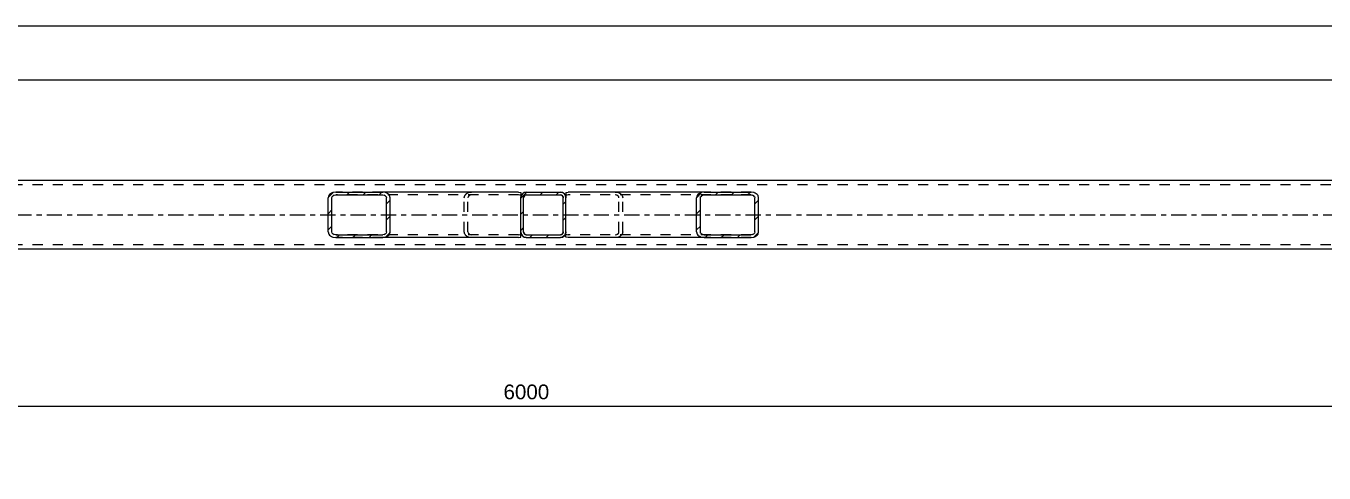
# Model space of a CAD drawing. Header units: millimetres. Extents: x -106 to 1083, y -547 to 294.
# Drawn here: x 479 to 731.9, y -353.1 to -266.1 of the extents above; entities that cross this region are included whole.
import ezdxf

# ---------------------------------------------------------------- set-up
doc = ezdxf.new("R2010")
doc.units = ezdxf.units.MM
doc.linetypes.add('DXK_LINE_DOT2', pattern=[3.9198, 1.9599, -1.9599])
doc.linetypes.add('DXK_LINE_DOT3', pattern=[5.9187, 2.979, -0.9799, 0.9799, -0.9799])
doc.styles.add('Arial', font='ARIAL.TTF', dxfattribs={"height": 0.2})

# ---------------------------------------------------------------- blocks, each defined once
blk = doc.blocks.new('Part-761556658-5626 - 5484')
at = {"linetype": 'Continuous'}
h = blk.add_hatch(dxfattribs=at)
h.set_pattern_fill('', scale=0.7, style=0, pattern_type=0)
h.set_pattern_definition([(45, (620.8502, -307.1879), (-1.57154, 1.57154), [])])
h.paths.add_polyline_path([(620.29, -307.27), (620.85, -307.19), (621.33, -306.96), (621.64, -306.61), (621.75, -306.2), (621.75, -299.54), (621.64, -299.13), (621.33, -298.78), (620.85, -298.55), (620.29, -298.47), (611.14, -298.47), (610.58, -298.55), (610.1, -298.78), (609.79, -299.13), (609.67, -299.54), (609.67, -306.2), (609.79, -306.61), (610.1, -306.96), (610.58, -307.19), (611.14, -307.27)])
h.paths.add_polyline_path([(610.86, -306.7), (610.62, -306.58), (610.46, -306.41), (610.41, -306.2), (610.41, -299.54), (610.46, -299.33), (610.62, -299.16), (610.86, -299.04), (611.14, -299), (620.29, -299), (620.57, -299.04), (620.81, -299.16), (620.97, -299.33), (621.02, -299.54), (621.02, -306.2), (620.97, -306.41), (620.81, -306.58), (620.57, -306.7), (620.29, -306.74), (611.14, -306.74)])
at = {"color": 2, "linetype": 'Continuous'}
for p, q in [((584.23, -298.53), (584.66, -298.47)), ((584.23, -298.53), (584.23, -299.54)), ((611.14, -298.47), (584.66, -298.47)), ((609.79, -299.13), (609.67, -299.54)), ((609.67, -306.2), (609.67, -299.54)), ((610.41, -299.54), (610.46, -299.33)), ((610.41, -306.2), (610.41, -299.54)), ((611.14, -298.47), (610.58, -298.55)), ((610.86, -299.04), (611.14, -299)), ((611.14, -298.47), (620.29, -298.47)), ((611.14, -299), (620.29, -299)), ((620.85, -298.55), (620.29, -298.47)), ((620.29, -299), (620.57, -299.04)), ((620.97, -299.33), (621.02, -299.54)), ((621.02, -306.2), (621.02, -299.54)), ((621.75, -299.54), (621.64, -299.13)), ((621.75, -306.2), (621.75, -299.54)), ((584.23, -307.19), (584.23, -306.2)), ((584.23, -307.21), (584.23, -307.19)), ((584.66, -307.27), (584.23, -307.21)), ((611.14, -307.27), (584.66, -307.27)), ((609.67, -306.2), (609.79, -306.61)), ((610.46, -306.41), (610.41, -306.2)), ((610.58, -307.19), (611.14, -307.27)), ((611.14, -306.74), (610.86, -306.7)), ((611.14, -306.74), (620.29, -306.74)), ((611.14, -307.27), (620.29, -307.27)), ((620.57, -306.7), (620.29, -306.74)), ((620.29, -307.27), (620.85, -307.19)), ((621.02, -306.2), (620.97, -306.41)), ((621.64, -306.61), (621.75, -306.2))]:
    blk.add_line(p, q, dxfattribs=at)
at = {"color": 7, "linetype": 'DXK_LINE_DOT2'}
for p, q in [((584.23, -298.53), (584.23, -299.12)), ((584.38, -299.04), (584.23, -299.12)), ((584.23, -306.96), (584.23, -299.54)), ((584.66, -299), (584.38, -299.04)), ((620.29, -299), (584.66, -299)), ((593.81, -298.47), (594.37, -298.55)), ((594.09, -299.04), (593.81, -299)), ((594.55, -299.54), (594.49, -299.33)), ((594.55, -306.2), (594.55, -299.54)), ((595.17, -299.13), (595.28, -299.54)), ((595.28, -306.2), (595.28, -299.54)), ((620.29, -298.47), (611.14, -298.47)), ((584.23, -306.62), (584.38, -306.7)), ((584.38, -306.7), (584.66, -306.74)), ((620.29, -306.74), (584.66, -306.74)), ((593.81, -306.74), (594.09, -306.7)), ((594.37, -307.19), (593.81, -307.27)), ((594.49, -306.41), (594.55, -306.2)), ((595.28, -306.2), (595.17, -306.61)), ((620.29, -307.27), (611.14, -307.27))]:
    blk.add_line(p, q, dxfattribs=at)
for centre, radius, start, end in [((593.93, -299.69), 0.668, 32.4106, 75.4454), ((594.04, -299.84), 1.34, 32.4106, 75.4454), ((593.93, -306.05), 0.668, 284.5546, 327.5894), ((594.04, -305.89), 1.34, 284.5546, 327.5894)]:
    blk.add_arc(centre, radius, start, end, dxfattribs=at)
at = {"color": 2, "linetype": 'Continuous'}
for centre, radius, start, end in [((610.91, -299.84), 1.34, 104.5546, 147.5894), ((611.03, -299.69), 0.668, 104.5546, 147.5894), ((620.4, -299.69), 0.668, 32.4106, 75.4454), ((620.51, -299.84), 1.34, 32.4106, 75.4454), ((610.91, -305.89), 1.34, 212.4106, 255.4454), ((611.03, -306.05), 0.668, 212.4106, 255.4454), ((620.4, -306.05), 0.668, 284.5546, 327.5894), ((620.51, -305.89), 1.34, 284.5546, 327.5894)]:
    blk.add_arc(centre, radius, start, end, dxfattribs=at)
blk = doc.blocks.new('Part-761556658-5558 - 5484')
at = {"color": 7, "linetype": 'DXK_LINE_DOT2'}
for p, q in [((944.84, -297), (21.43, -297)), ((944.84, -308.74), (21.43, -308.74))]:
    blk.add_line(p, q, dxfattribs=at)
at = {"color": 2, "linetype": 'Continuous'}
for p, q in [((776.51, -296.2), (383.18, -296.2)), ((936.84, -309.54), (21.43, -309.54))]:
    blk.add_line(p, q, dxfattribs=at)
at = {"color": 7, "linetype": 'DXK_LINE_DOT3'}
blk.add_line((21.43, -302.87), (944.84, -302.87), dxfattribs=at)
blk = doc.blocks.new('Part-761556658-5615 - 5484')
at = {"linetype": 'Continuous'}
h = blk.add_hatch(dxfattribs=at)
h.set_pattern_fill('', scale=0.7, style=0, pattern_type=0)
h.set_pattern_definition([(45, (549.0894, -307.1879), (-1.57154, 1.57154), [])])
h.paths.add_polyline_path([(548.53, -307.27), (549.09, -307.19), (549.56, -306.96), (549.88, -306.61), (549.99, -306.2), (549.99, -299.54), (549.88, -299.13), (549.56, -298.78), (549.09, -298.55), (548.53, -298.47), (539.38, -298.47), (538.82, -298.55), (538.34, -298.78), (538.02, -299.13), (537.91, -299.54), (537.91, -306.2), (538.02, -306.61), (538.34, -306.96), (538.82, -307.19), (539.38, -307.27)])
h.paths.add_polyline_path([(539.1, -306.7), (538.86, -306.58), (538.7, -306.41), (538.65, -306.2), (538.65, -299.54), (538.7, -299.33), (538.86, -299.16), (539.1, -299.04), (539.38, -299), (548.53, -299), (548.81, -299.04), (549.05, -299.16), (549.21, -299.33), (549.26, -299.54), (549.26, -306.2), (549.21, -306.41), (549.05, -306.58), (548.81, -306.7), (548.53, -306.74), (539.38, -306.74)])
at = {"color": 2, "linetype": 'Continuous'}
for p, q in [((538.02, -299.13), (537.91, -299.54)), ((537.91, -306.2), (537.91, -299.54)), ((538.65, -299.54), (538.7, -299.33)), ((538.65, -306.2), (538.65, -299.54)), ((539.38, -298.47), (538.82, -298.55)), ((539.1, -299.04), (539.38, -299)), ((539.38, -298.47), (548.53, -298.47)), ((539.38, -299), (548.53, -299)), ((575, -298.47), (548.53, -298.47)), ((549.09, -298.55), (548.53, -298.47)), ((548.53, -299), (548.81, -299.04)), ((549.21, -299.33), (549.26, -299.54)), ((549.26, -306.2), (549.26, -299.54)), ((549.99, -299.54), (549.88, -299.13)), ((549.99, -306.2), (549.99, -299.54)), ((575, -298.47), (575.43, -298.53)), ((575.43, -298.53), (575.43, -298.55)), ((575.43, -298.55), (575.43, -298.78)), ((575.43, -298.78), (575.43, -299.54)), ((537.91, -306.2), (538.02, -306.61)), ((538.7, -306.41), (538.65, -306.2)), ((538.82, -307.19), (539.38, -307.27)), ((539.38, -306.74), (539.1, -306.7)), ((539.38, -306.74), (548.53, -306.74)), ((539.38, -307.27), (548.53, -307.27)), ((548.81, -306.7), (548.53, -306.74)), ((548.53, -307.27), (549.09, -307.19)), ((575, -307.27), (548.53, -307.27)), ((549.26, -306.2), (549.21, -306.41)), ((549.88, -306.61), (549.99, -306.2)), ((575, -307.27), (575.43, -307.21)), ((575.43, -307.21), (575.43, -306.2))]:
    blk.add_line(p, q, dxfattribs=at)
at = {"color": 7, "linetype": 'DXK_LINE_DOT2'}
for p, q in [((548.53, -298.47), (539.38, -298.47)), ((575, -299), (539.38, -299)), ((564.39, -299.54), (564.5, -299.13)), ((564.39, -306.2), (564.39, -299.54)), ((565.18, -299.33), (565.12, -299.54)), ((565.12, -306.2), (565.12, -299.54)), ((565.29, -298.55), (565.85, -298.47)), ((565.85, -299), (565.57, -299.04)), ((575.29, -299.04), (575, -299)), ((575.43, -299.12), (575.29, -299.04)), ((575.43, -298.78), (575.43, -299.12)), ((575.43, -306.2), (575.43, -299.13)), ((575, -306.74), (539.38, -306.74)), ((548.53, -307.27), (539.38, -307.27)), ((564.5, -306.61), (564.39, -306.2)), ((565.12, -306.2), (565.18, -306.41)), ((565.85, -307.27), (565.29, -307.19)), ((565.57, -306.7), (565.85, -306.74)), ((575, -306.74), (575.29, -306.7)), ((575.29, -306.7), (575.43, -306.62))]:
    blk.add_line(p, q, dxfattribs=at)
at = {"color": 2, "linetype": 'Continuous'}
for centre, radius, start, end in [((539.15, -299.84), 1.34, 104.5547, 147.5896), ((539.27, -299.69), 0.668, 104.5547, 147.5896), ((548.64, -299.69), 0.668, 32.4104, 75.4453), ((548.75, -299.84), 1.34, 32.4104, 75.4453), ((539.15, -305.89), 1.34, 212.4104, 255.4453), ((539.27, -306.05), 0.668, 212.4104, 255.4453), ((548.64, -306.05), 0.668, 284.5547, 327.5896), ((548.75, -305.89), 1.34, 284.5547, 327.5896)]:
    blk.add_arc(centre, radius, start, end, dxfattribs=at)
at = {"color": 7, "linetype": 'DXK_LINE_DOT2'}
for centre, radius, start, end in [((565.63, -299.84), 1.34, 104.5547, 147.5896), ((565.74, -299.69), 0.668, 104.5547, 147.5896), ((565.63, -305.89), 1.34, 212.4104, 255.4453), ((565.74, -306.05), 0.668, 212.4104, 255.4453)]:
    blk.add_arc(centre, radius, start, end, dxfattribs=at)
blk = doc.blocks.new('Part-761556658-5624 - 5484')
at = {"linetype": 'Continuous'}
h = blk.add_hatch(dxfattribs=at)
h.set_pattern_fill('', scale=0.7, style=0, pattern_type=0)
h.set_pattern_definition([(45, (583.575, -307.1879), (-1.57154, 1.57154), [])])
h.paths.add_polyline_path([(583.17, -307.27), (583.57, -307.19), (583.92, -306.96), (584.15, -306.61), (584.23, -306.2), (584.23, -299.54), (584.15, -299.13), (583.92, -298.78), (583.57, -298.55), (583.17, -298.47), (576.5, -298.47), (576.09, -298.55), (575.75, -298.78), (575.51, -299.13), (575.43, -299.54), (575.43, -306.2), (575.51, -306.61), (575.75, -306.96), (576.09, -307.19), (576.5, -307.27)])
h.paths.add_polyline_path([(576.3, -306.7), (576.12, -306.58), (576.01, -306.41), (575.97, -306.2), (575.97, -299.54), (576.01, -299.33), (576.12, -299.16), (576.3, -299.04), (576.5, -299), (583.17, -299), (583.37, -299.04), (583.54, -299.16), (583.66, -299.33), (583.7, -299.54), (583.7, -306.2), (583.66, -306.41), (583.54, -306.58), (583.37, -306.7), (583.17, -306.74), (576.5, -306.74)])
at = {"color": 7, "linetype": 'DXK_LINE_DOT2'}
for p, q in [((575.43, -299.54), (575.51, -299.13)), ((575.43, -306.2), (575.43, -299.54)), ((576.01, -299.33), (575.97, -299.54)), ((575.97, -306.2), (575.97, -299.54)), ((576.09, -298.55), (576.5, -298.47)), ((576.5, -299), (576.3, -299.04)), ((576.5, -298.47), (583.17, -298.47)), ((576.5, -299), (583.17, -299)), ((583.17, -298.47), (583.57, -298.55)), ((583.37, -299.04), (583.17, -299)), ((583.7, -299.54), (583.66, -299.33)), ((583.7, -306.2), (583.7, -299.54)), ((584.15, -299.13), (584.23, -299.54)), ((584.23, -306.2), (584.23, -299.54)), ((575.51, -306.61), (575.43, -306.2)), ((575.97, -306.2), (576.01, -306.41)), ((576.5, -307.27), (576.09, -307.19)), ((576.3, -306.7), (576.5, -306.74)), ((576.5, -306.74), (583.17, -306.74)), ((576.5, -307.27), (583.17, -307.27)), ((583.17, -306.74), (583.37, -306.7)), ((583.57, -307.19), (583.17, -307.27)), ((583.66, -306.41), (583.7, -306.2)), ((584.23, -306.2), (584.15, -306.61))]:
    blk.add_line(p, q, dxfattribs=at)
at = {"color": 2, "linetype": 'Continuous'}
for p, q in [((575.51, -299.13), (575.43, -299.54)), ((575.43, -306.2), (575.43, -299.54)), ((575.97, -299.54), (576.01, -299.33)), ((575.97, -306.2), (575.97, -299.54)), ((576.5, -298.47), (576.09, -298.55)), ((576.3, -299.04), (576.5, -299)), ((576.5, -298.47), (583.17, -298.47)), ((576.5, -299), (583.17, -299)), ((583.57, -298.55), (583.17, -298.47)), ((583.17, -299), (583.37, -299.04)), ((583.66, -299.33), (583.7, -299.54)), ((583.7, -306.2), (583.7, -299.54)), ((584.23, -299.54), (584.15, -299.13)), ((584.23, -306.2), (584.23, -299.54)), ((575.43, -306.2), (575.51, -306.61)), ((576.01, -306.41), (575.97, -306.2)), ((576.09, -307.19), (576.5, -307.27)), ((576.5, -306.74), (576.3, -306.7)), ((576.5, -306.74), (583.17, -306.74)), ((576.5, -307.27), (583.17, -307.27)), ((583.37, -306.7), (583.17, -306.74)), ((583.17, -307.27), (583.57, -307.19)), ((583.7, -306.2), (583.66, -306.41)), ((584.15, -306.61), (584.23, -306.2))]:
    blk.add_line(p, q, dxfattribs=at)
at = {"color": 7, "linetype": 'DXK_LINE_DOT2'}
for centre, radius, start, end in [((576.5, -299.54), 1.07, 112.5, 157.5), ((576.5, -299.54), 0.533, 112.5, 157.5), ((583.17, -299.54), 0.533, 22.5, 67.5), ((583.17, -299.54), 1.07, 22.5, 67.5), ((576.5, -306.2), 1.07, 202.5, 247.5), ((576.5, -306.2), 0.533, 202.5, 247.5), ((583.17, -306.2), 0.533, 292.5, 337.5), ((583.17, -306.2), 1.07, 292.5, 337.5)]:
    blk.add_arc(centre, radius, start, end, dxfattribs=at)
at = {"color": 2, "linetype": 'Continuous'}
for centre, radius, start, end in [((576.5, -299.54), 1.07, 112.5, 157.5), ((576.5, -299.54), 0.533, 112.5, 157.5), ((583.17, -299.54), 0.533, 22.5, 67.5), ((583.17, -299.54), 1.07, 22.5, 67.5), ((576.5, -306.2), 1.07, 202.5, 247.5), ((576.5, -306.2), 0.533, 202.5, 247.5), ((583.17, -306.2), 0.533, 292.5, 337.5), ((583.17, -306.2), 1.07, 292.5, 337.5)]:
    blk.add_arc(centre, radius, start, end, dxfattribs=at)
blk = doc.blocks.new('StraightDimension-761556658-5684 - 5484')
at = {"color": 7, "linetype": 'Continuous'}
blk.add_line((-25.67, -266.09), (946.51, -266.09), dxfattribs=at)
blk = doc.blocks.new('StraightDimension-761556658-5825 - 5484')
at = {"color": 7, "linetype": 'Continuous'}
for p, q in [((376.51, -331.89), (376.51, -350.33)), ((776.51, -331.89), (776.51, -352.55)), ((378.01, -339.53), (375.01, -340.73)), ((376.51, -340.13), (776.51, -340.13)), ((775.01, -340.73), (778.01, -339.53))]:
    blk.add_line(p, q, dxfattribs=at)
at = {"color": 0}
blk.add_wipeout([(581.56, -339.38), (581.56, -335.18), (571.46, -335.18), (571.46, -339.38)], dxfattribs=at)
at = {"color": 0, "linetype": 'Continuous'}
blk.add_wipeout([(775.91, -340.83), (771.71, -340.83), (771.71, -353.15), (775.91, -353.15)], dxfattribs=at)
at = {"color": 3, "style": 'Arial'}
blk.add_text('6000', height=2.865, dxfattribs=at).set_placement((572.06, -338.78))
at = {"color": 3, "linetype": 'Continuous', "style": 'Arial'}
blk.add_text('12049', height=2.865, rotation=90.0002, dxfattribs=at).set_placement((775.31, -352.55))
blk = doc.blocks.new('StraightDimension-761556658-22667 - 5484')
at = {"color": 7, "linetype": 'Continuous'}
blk.add_line((-24, -276.56), (944.84, -276.56), dxfattribs=at)

msp = doc.modelspace()

# ---------------------------------------------------------------- block references
for name in ['StraightDimension-761556658-5684 - 5484', 'Part-761556658-5558 - 5484', 'Part-761556658-5615 - 5484', 'Part-761556658-5624 - 5484', 'Part-761556658-5626 - 5484', 'StraightDimension-761556658-5825 - 5484']:
    msp.add_blockref(name, (0, 0))

# ---------------------------------------------------------------- next in the draw order: block references
msp.add_blockref('StraightDimension-761556658-22667 - 5484', (0, 0))

doc.saveas('drawing.dxf')
